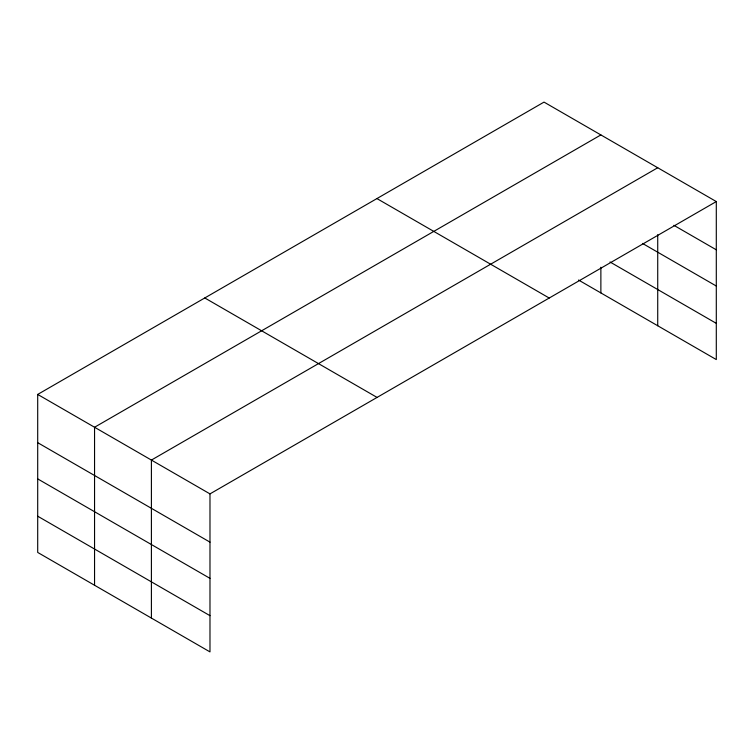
<?xml version="1.0" encoding="UTF-8"?>
<svg xmlns="http://www.w3.org/2000/svg" width="754" height="754" viewBox="0 0 754 754"><rect width="100%" height="100%" fill="white"/><g stroke="black" fill="none" stroke-linecap="round" stroke-linejoin="round"><path stroke-width="1.13" d="M716.3 201.563L544.02 102.101L37.7 394.427L37.7 552.437L209.98 651.899L209.98 493.889L716.3 201.563L716.3 359.573L578.544 280.036M657.724 234.683L657.724 325.756M600.872 134.928L94.552 427.254L94.552 585.255M657.724 167.746L151.403 460.072L151.403 618.082M673.888 225.323L716.3 249.81M642.502 243.419L716.3 286.03M610.014 261.987L716.3 323.353M376.934 198.575L549.214 298.037M204.786 297.962L377.066 397.424M37.7 394.427L209.98 493.889M37.7 442.673L209.98 542.135M37.7 478.894L209.98 578.356M37.7 516.207L209.98 615.669M600.872 267.227L600.872 292.929"/></g></svg>
